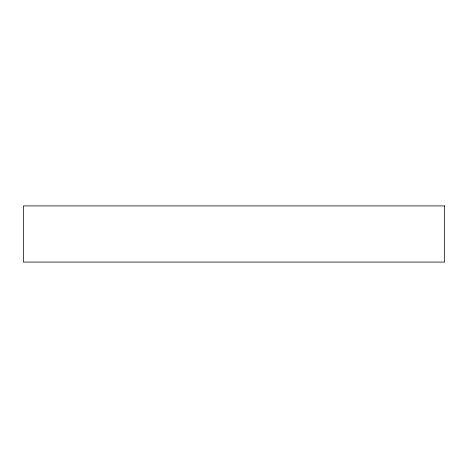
<?xml version="1.0" encoding="UTF-8"?>
<svg xmlns="http://www.w3.org/2000/svg" width="468" height="468" viewBox="0 0 468 468"><rect width="100%" height="100%" fill="white"/><g stroke="black" fill="none" stroke-linecap="round" stroke-linejoin="round"><path stroke-width="0.7" d="M444.6 205.92L23.4 205.92L23.4 262.08L444.6 262.08L444.6 205.92"/></g></svg>
